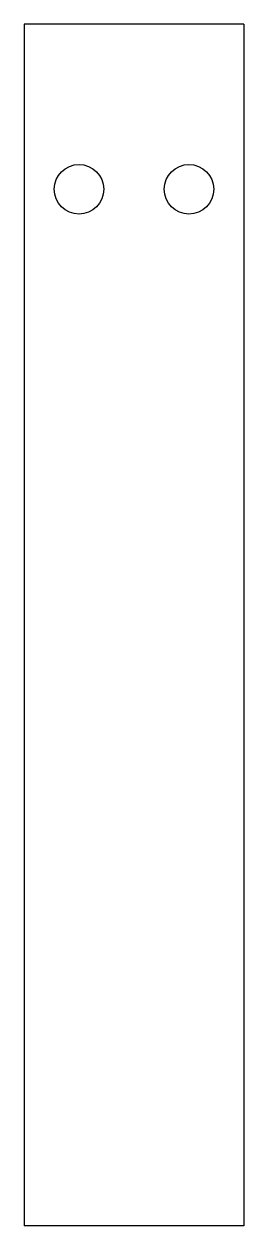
# Model space of a CAD drawing. Header units: millimetres. Extents: x 0 to 20, y 0 to 109.
import ezdxf

# ---------------------------------------------------------------- set-up
doc = ezdxf.new("R2010")
doc.units = ezdxf.units.MM
doc.layers.add('CUT', color=7, linetype='CONTINUOUS')

msp = doc.modelspace()

# ---------------------------------------------------------------- linework, layer by layer
at = {"layer": 'CUT'}
for p, q in [((0, 109.1), (0, 0)), ((20, 109.1), (0, 109.1)), ((20, 109.1), (20, 0)), ((20, 0), (0, 0))]:
    msp.add_line(p, q, dxfattribs=at)
for centre in [(5, 94.1), (15, 94.1)]:
    msp.add_circle(centre, 2.25, dxfattribs=at)

doc.saveas('drawing.dxf')
